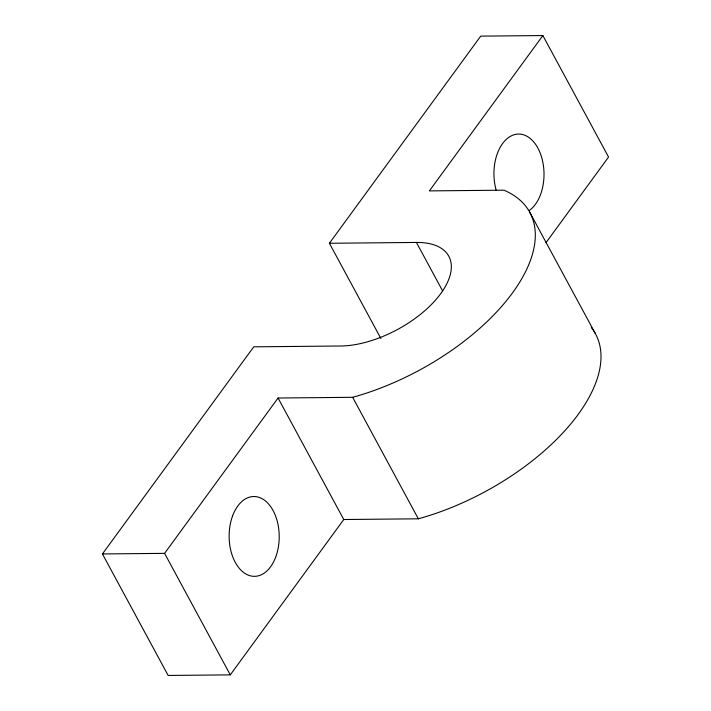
<?xml version="1.0" encoding="UTF-8"?>
<svg xmlns="http://www.w3.org/2000/svg" width="711" height="711" viewBox="0 0 711 711"><rect width="100%" height="100%" fill="white"/><g stroke="black" fill="none" stroke-linecap="round" stroke-linejoin="round"><path stroke-width="1.07" d="M591.232 327.433A171.946 86.235 -28.4 0 1 418.344 518.808L343.769 519.519L230.284 674.863L168.134 675.45L102.437 553.949L253.747 346.826L340.756 345.999A79.828 40.029 -28.4 0 0 440.731 293.625A79.828 40.029 -28.4 0 0 416.415 242.442L329.406 243.269L380.909 338.516M329.406 243.269L480.716 36.137L542.866 35.55L608.563 157.051L545.95 242.753M102.437 553.949L164.588 553.362L278.072 398.018L352.647 397.307A171.946 86.235 -28.4 0 0 512.453 292.95A171.946 86.235 -28.4 0 0 503.957 190.184L429.382 190.895L542.866 35.55M529.562 211.922L595.258 333.423M416.415 242.442L442.686 291.039M352.647 397.307L418.344 518.808M278.072 398.018L343.769 519.519M164.588 553.362L230.284 674.863M496.198 190.255A39.914 25.045 89.5 0 1 508.543 137.534A39.914 25.045 89.5 0 1 541.746 157.691A39.914 25.045 89.5 0 1 529.402 210.412M232.47 516.204A39.914 25.045 89.5 0 0 254.2 576.345A39.914 25.045 89.5 0 0 275.859 516.764A39.914 25.045 89.5 0 0 232.47 516.204"/></g></svg>
